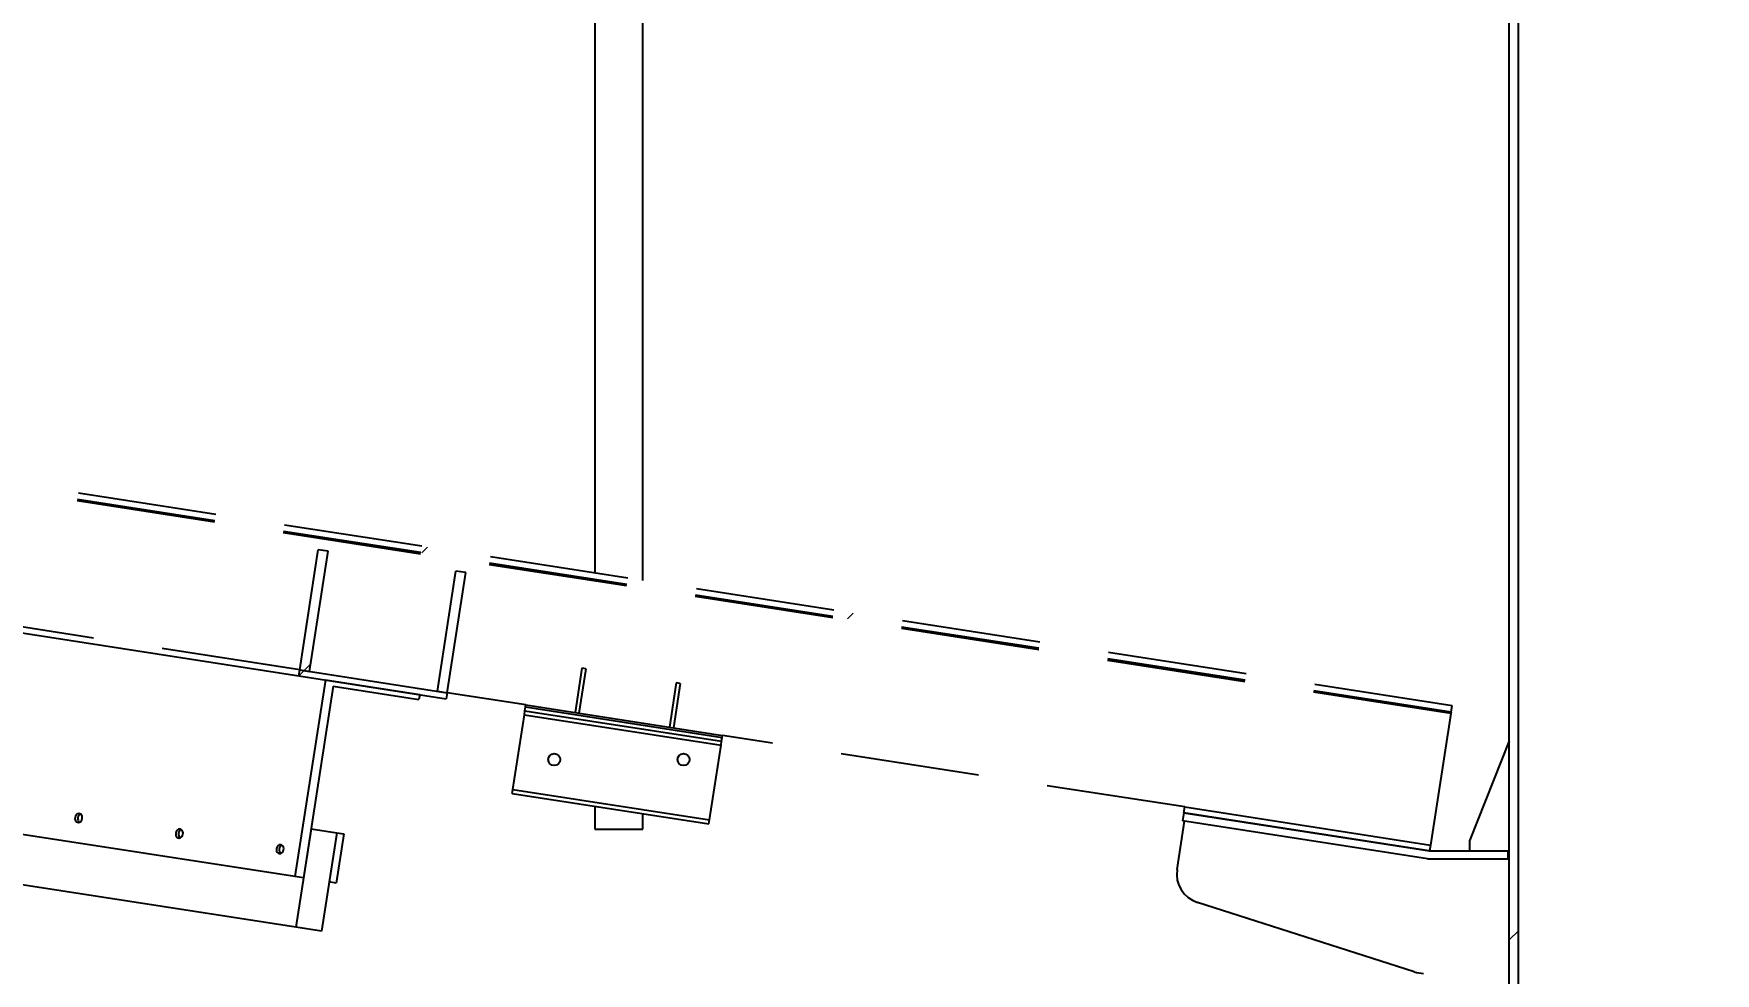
# Model space of a CAD drawing. Header units: millimetres. Extents: x 122 to 2816, y -707 to 556.
# Drawn here: x 803.45 to 818.81, y 299.76 to 308.34 of the extents above; entities that cross this region are included whole.
import ezdxf

# ---------------------------------------------------------------- set-up
doc = ezdxf.new("R2010")
doc.units = ezdxf.units.MM
doc.header["$PDSIZE"] = -1
doc.linetypes.add('HIDDEN', pattern=[1.905, 1.27, -0.635])
doc.layers.add('FORMAT', color=7, linetype='Continuous')
doc.styles.add('SLDTEXTSTYLE7', font='TXT', dxfattribs={"width": 0.75})
doc.dimstyles.new('SLDDIMSTYLE5', dxfattribs={"dimtxt": 1.852083, "dimasz": 1.852083, "dimexe": 0, "dimexo": 0.625, "dimgap": 0.463021, "dimtad": 1, "dimlfac": 110, "dimzin": 12, "dimtxsty": 'SLDTEXTSTYLE7', "dimsah": 1, "dimcen": 2.5, "dimadec": 1, "dimazin": 3, "dimtfac": 1, "dimtdec": 1, "dimtmove": 0, "dimatfit": 3, "dimfrac": 2, "dimtzin": 12})
pattern_1 = [(45, (577.821, 87.9), (-6.7352, 6.7352), []), (45, (582.311, 87.9), (-6.7352, 6.7352), [])]

# ---------------------------------------------------------------- blocks, each defined once
blk = doc.blocks.new('*D1071')
at = {"layer": 'Defpoints', "color": 0}
for p in [(861.351, 305.043), (826.351, 299.588), (835.568, 294.59), (812.714, 291.407), (823.623, 291.407)]:
    blk.add_point(p, dxfattribs=at)
at = {"layer": 'FORMAT', "color": 0, "lineweight": -2}
blk.add_line((823.686, 291.407), (835.65, 291.407), dxfattribs=at)
blk.add_arc((773.851, 291.407), 61.799, 1.71718, 7.14078, dxfattribs=at)
at = {"layer": 'FORMAT', "color": 0}
for points in [[(834.865, 299.046), (835.476, 299.132), (834.913, 300.923)], [(835.931, 293.263), (835.313, 293.254), (835.65, 291.407)]]:
    blk.add_solid(points, dxfattribs=at)
at = {"layer": 'FORMAT', "color": 0, "insert": (837.526, 299.12), "char_height": 1.8521, "attachment_point": 1, "rotation": 275.2523, "style": 'SLDTEXTSTYLE7'}
blk.add_mtext('\\A1;8.9°', dxfattribs=at)

msp = doc.modelspace()

# ---------------------------------------------------------------- hatches: boundary and pattern name
at = {"linetype": 'Continuous', "lineweight": 18}
h = msp.add_hatch(dxfattribs=at)
h.set_pattern_fill('ANSI32', style=0)
h.set_pattern_definition(pattern_1)
h.paths.add_polyline_path([(816.927777, 326.26111), (816.927777, 298.988383), (817.01205, 298.988383), (817.01205, 326.26111)], flags=0)
h = msp.add_hatch(dxfattribs=at)
h.set_pattern_fill('ANSI32', style=0)
h.set_pattern_definition(pattern_1)
h.paths.add_polyline_path([(816.396697, 302.146988), (816.405617, 302.204613), (777.325677, 308.254507), (777.316756, 308.196883)], flags=0)
h = msp.add_hatch(dxfattribs=at)
h.set_pattern_fill('ANSI32', style=0)
h.set_pattern_definition(pattern_1)
h.paths.add_polyline_path([(805.877313, 302.532593), (805.967152, 302.518685), (806.137076, 303.616326), (806.047237, 303.630234)], flags=0)
h = msp.add_hatch(dxfattribs=at)
h.set_pattern_fill('ANSI32', style=0)
h.set_pattern_definition(pattern_1)
h.paths.add_polyline_path([(807.135058, 302.337884), (807.224897, 302.323976), (807.394821, 303.421616), (807.304982, 303.435524)], flags=0)
h = msp.add_hatch(dxfattribs=at)
h.set_pattern_fill('ANSI32', style=0)
h.set_pattern_definition(pattern_1)
h.paths.add_polyline_path([(807.224897, 302.323976), (805.877313, 302.532593), (805.868968, 302.47869), (807.216553, 302.270072)], flags=0)
h = msp.add_hatch(dxfattribs=at)
h.set_pattern_fill('ANSI32', style=0)
h.set_pattern_definition(pattern_1)
h.paths.add_polyline_path([(806.973491, 302.3077), (806.11203, 302.441062), (805.833873, 300.644283), (805.912188, 300.632159), (806.18339, 302.384018), (806.966537, 302.262781)], flags=0)
h = msp.add_hatch(dxfattribs=at)
h.set_pattern_fill('ANSI32', style=0)
h.set_pattern_definition(pattern_1)
edge = h.paths.add_edge_path(flags=0)
edge.add_arc((816.207442, 300.970201), 0.090909, 261.2, 270, ccw=False)
edge.add_line((816.193534, 300.880362), (813.954473, 301.226987))
edge.add_line((813.954473, 301.226987), (813.943347, 301.155116))
edge.add_line((813.943347, 301.155116), (816.182408, 300.808491))
edge.add_arc((816.207442, 300.970201), 0.163636, 261.2, 270)
edge.add_line((816.207442, 300.806565), (816.918686, 300.806565))
edge.add_line((816.918686, 300.806565), (816.918686, 300.879292))
edge.add_line((816.918686, 300.879292), (816.207442, 300.879292))
h = msp.add_hatch(dxfattribs=at)
h.set_pattern_fill('ANSI32', style=0)
h.set_pattern_definition(pattern_1)
h.paths.add_polyline_path([(813.962818, 301.280891), (813.954473, 301.226987), (816.200447, 300.879292), (816.208792, 300.933195)], flags=0)
h = msp.add_hatch(dxfattribs=at)
h.set_pattern_fill('ANSI34', style=0)
h.set_pattern_definition([(45, (577.821, 87.9), (-13.4704, 13.4704), []), (45, (582.311, 87.9), (-13.4704, 13.4704), []), (45, (586.801, 87.9), (-13.4704, 13.4704), []), (45, (591.292, 87.9), (-13.4704, 13.4704), [])])
h.paths.add_polyline_path([(806.077593, 300.146593), (806.216671, 301.044982), (805.981727, 301.081354), (805.842649, 300.182964)], flags=0)
h = msp.add_hatch(dxfattribs=at)
h.set_pattern_fill('ANSI32', style=0)
h.set_pattern_definition(pattern_1)
h.paths.add_polyline_path([(806.147132, 300.595788), (806.209784, 300.586089), (806.279323, 301.035283), (806.216671, 301.044982)], flags=0)

# ---------------------------------------------------------------- linework, layer by layer
at = {"color": 7, "linetype": 'Continuous', "lineweight": 25}
for p, q in [((816.927777, 298.988383), (816.927777, 326.26111)), ((817.01205, 298.988383), (817.01205, 326.26111)), ((809.012864, 303.349072), (809.012864, 311.304253)), ((808.573773, 311.236278), (808.573773, 303.417046)), ((805.877313, 302.532593), (806.047237, 303.630234)), ((805.967152, 302.518685), (806.137076, 303.616326)), ((806.137076, 303.616326), (806.047237, 303.630234)), ((807.135058, 302.337884), (807.304982, 303.435524)), ((807.224897, 302.323976), (807.394821, 303.421616)), ((807.394821, 303.421616), (807.304982, 303.435524)), ((802.994122, 302.923739), (805.868968, 302.47869)), ((805.868968, 302.47869), (805.877313, 302.532593)), ((805.877313, 302.532593), (807.224897, 302.323976)), ((805.877313, 302.532593), (805.967152, 302.518685)), ((808.455389, 302.54745), (808.392803, 302.143174)), ((808.491324, 302.541887), (808.428739, 302.137611)), ((808.491324, 302.541887), (808.455389, 302.54745)), ((806.11203, 302.441062), (805.833873, 300.644283)), ((805.868968, 302.47869), (807.216553, 302.270072)), ((806.18339, 302.384018), (805.912188, 300.632159)), ((806.11203, 302.441062), (806.973491, 302.3077)), ((806.18339, 302.384018), (806.966537, 302.262781)), ((809.317842, 302.413935), (809.255257, 302.009659)), ((809.353778, 302.408372), (809.291193, 302.004096)), ((809.353778, 302.408372), (809.317842, 302.413935)), ((806.973491, 302.3077), (806.966537, 302.262781)), ((807.135058, 302.337884), (807.224897, 302.323976)), ((807.224897, 302.323976), (807.216553, 302.270072)), ((807.824002, 301.440098), (807.929701, 302.122874)), ((807.929701, 302.122874), (807.935264, 302.15881)), ((807.929701, 302.122874), (809.72648, 301.844718)), ((807.935264, 302.15881), (807.940827, 302.194746)), ((807.935264, 302.15881), (809.732043, 301.880654)), ((807.940827, 302.194746), (807.943609, 302.212713)), ((807.940827, 302.194746), (809.737606, 301.91659)), ((807.943609, 302.212713), (809.740388, 301.934557)), ((809.732043, 301.880654), (809.737606, 301.91659)), ((809.737606, 301.91659), (809.740388, 301.934557)), ((809.620781, 301.161942), (809.72648, 301.844718)), ((809.72648, 301.844718), (809.732043, 301.880654)), ((816.927777, 301.886422), (816.564104, 300.970201)), ((807.818439, 301.404163), (807.824002, 301.440098)), ((807.818439, 301.404163), (809.615217, 301.126007)), ((807.824002, 301.440098), (809.620781, 301.161942)), ((805.833873, 300.644283), (802.443311, 301.16917)), ((808.573773, 301.287231), (808.573773, 301.077354)), ((809.012864, 301.077354), (809.012864, 301.219256)), ((809.615217, 301.126007), (809.620781, 301.161942)), ((813.892809, 300.710746), (813.961174, 301.152356)), ((813.954473, 301.226987), (813.943347, 301.155116)), ((816.182408, 300.808491), (813.943347, 301.155116)), ((813.954473, 301.226987), (813.962818, 301.280891)), ((813.954473, 301.226987), (816.200447, 300.879292)), ((816.193534, 300.880362), (813.954473, 301.226987)), ((813.962818, 301.280891), (816.208792, 300.933195)), ((805.981727, 301.081354), (805.842649, 300.182964)), ((805.981727, 301.081354), (806.216671, 301.044982)), ((806.216671, 301.044982), (806.077593, 300.146593)), ((806.216671, 301.044982), (806.147132, 300.595788)), ((806.279323, 301.035283), (806.209784, 300.586089)), ((806.216671, 301.044982), (806.279323, 301.035283)), ((808.573773, 301.077354), (809.012864, 301.077354)), ((816.208792, 300.933195), (816.200447, 300.879292)), ((816.207442, 300.879292), (816.918686, 300.879292)), ((816.564104, 300.970201), (816.564104, 300.879292)), ((816.918686, 300.806565), (816.918686, 300.879292)), ((816.918686, 300.879292), (816.927777, 300.879292)), ((805.842649, 300.182964), (802.436332, 300.71029)), ((816.207442, 300.806565), (816.918686, 300.806565)), ((816.918686, 300.806565), (816.927777, 300.806565)), ((805.912188, 300.632159), (805.833873, 300.644283)), ((806.209784, 300.586089), (806.147132, 300.595788)), ((816.060014, 299.774134), (814.079053, 300.409319)), ((806.077593, 300.146593), (805.842649, 300.182964))]:
    msp.add_line(p, q, dxfattribs=at)
at = {"color": 7, "linetype": 'HIDDEN', "lineweight": 25}
for p, q in [((816.405617, 302.204613), (777.325677, 308.254507)), ((816.39466, 302.133832), (777.314719, 308.183726)), ((816.396697, 302.146988), (777.316756, 308.196883)), ((805.877313, 302.532593), (803.002467, 302.977643)), ((807.943609, 302.212713), (807.224897, 302.323976)), ((816.39466, 302.133832), (816.208792, 300.933195)), ((816.396697, 302.146988), (816.39466, 302.133832)), ((816.396697, 302.146988), (816.405617, 302.204613)), ((813.962818, 301.280891), (809.740388, 301.934557))]:
    msp.add_line(p, q, dxfattribs=at)
at = {"color": 7, "linetype": 'Continuous', "lineweight": 25, "flags": 128}
for points in [[(803.891042, 301.175029), (803.891464, 301.186626), (803.889168, 301.1977), (803.884342, 301.207351), (803.877375, 301.2148), (803.868833, 301.219442), (803.859407, 301.220901), (803.849861, 301.21906), (803.840969, 301.214066), (803.83345, 301.206325), (803.827914, 301.196464), (803.824809, 301.185282), (803.824387, 301.173685), (803.826683, 301.162612), (803.831509, 301.15296), (803.838476, 301.145511), (803.847018, 301.140869), (803.856444, 301.13941), (803.86599, 301.141252), (803.874882, 301.146245), (803.882401, 301.153986), (803.887937, 301.163847), (803.891042, 301.175029)], [(804.810939, 301.032621), (804.81136, 301.044219), (804.809065, 301.055292), (804.804239, 301.064944), (804.797272, 301.072393), (804.78873, 301.077035), (804.779304, 301.078494), (804.769758, 301.076652), (804.760866, 301.071658), (804.753347, 301.063918), (804.747811, 301.054057), (804.744706, 301.042875), (804.744284, 301.031277), (804.74658, 301.020204), (804.751406, 301.010552), (804.758372, 301.003104), (804.766915, 300.998462), (804.776341, 300.997002), (804.785886, 300.998844), (804.794779, 301.003838), (804.802298, 301.011578), (804.807834, 301.021439), (804.810939, 301.032621)], [(805.730836, 300.890214), (805.731257, 300.901811), (805.728962, 300.912884), (805.724136, 300.922536), (805.717169, 300.929985), (805.708627, 300.934627), (805.699201, 300.936086), (805.689655, 300.934244), (805.680763, 300.929251), (805.673244, 300.92151), (805.667708, 300.911649), (805.664603, 300.900467), (805.664181, 300.88887), (805.666477, 300.877797), (805.671303, 300.868145), (805.678269, 300.860696), (805.686812, 300.856054), (805.696237, 300.854595), (805.705783, 300.856437), (805.714676, 300.86143), (805.722195, 300.869171), (805.727731, 300.879032), (805.730836, 300.890214)]]:
    msp.add_lwpolyline(points, dxfattribs=at)
at = {"color": 7, "linetype": 'Continuous', "lineweight": 25}
for centre in [(808.20241, 301.713718), (809.384228, 301.713718)]:
    msp.add_circle(centre, 0.054545, dxfattribs=at)
for centre, radius, start, end in [((803.891029, 301.17301), 0.041294, 168.428425, 231.0011731), ((803.891074, 301.177389), 0.040687, 110.8779949, 174.4924069), ((804.810926, 301.030603), 0.041294, 168.428425, 231.0011731), ((804.810971, 301.034981), 0.040687, 110.8779949, 174.4924069), ((805.730823, 300.888195), 0.041294, 168.428425, 231.0011731), ((805.730867, 300.892574), 0.040687, 110.8779949, 174.4924069), ((816.207442, 300.970201), 0.090909, 261.2, 270), ((814.162326, 300.669022), 0.272727, 171.2, 252.2218252), ((816.207442, 300.970201), 0.163636, 261.2, 270), ((816.143287, 300.033838), 0.272727, 252.2218252, 270)]:
    msp.add_arc(centre, radius, start, end, dxfattribs=at)

# ---------------------------------------------------------------- dimensions: what is measured, and where the dimension line sits
at = {"layer": 'FORMAT'}
dim = msp.add_angular_dim_2l(base=(835.567843, 294.589895), line1=((826.350505, 299.588383), (861.350505, 305.042928)), line2=((823.623232, 291.406565), (812.714141, 291.406565)), dimstyle='SLDDIMSTYLE5', dxfattribs=at)
dim.commit()
dim.dimension.update_dxf_attribs({"geometry": '*D1071', "text_midpoint": (835.390409, 297.063738), "dimtype": 162})

doc.saveas('drawing.dxf')
